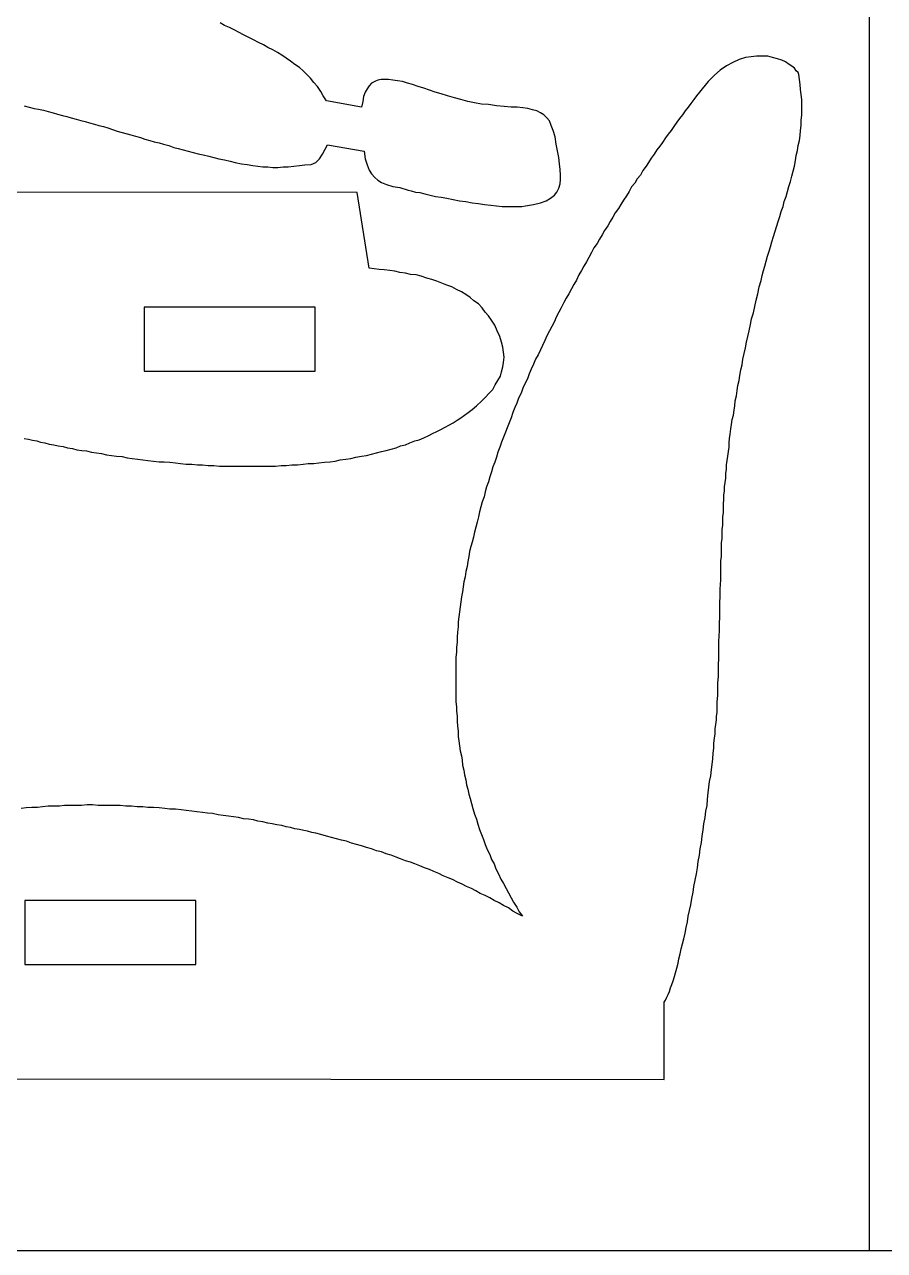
# Model space of a CAD drawing. Extents: x 11 to 591, y 39 to 419.
# Drawn here: x 267.6 to 301.83, y 38.96 to 87.72 of the extents above; entities that cross this region are included whole.
import ezdxf

# ---------------------------------------------------------------- set-up
doc = ezdxf.new("R2010")
doc.units = 0
doc.layers.get('0').update_dxf_attribs({"linetype": 'CONTINUOUS'})

msp = doc.modelspace()

# ---------------------------------------------------------------- linework, layer by layer
at = {"color": 5}
for p, q in [((301.215419, 418.930266), (301.215419, 38.955266)), ((11.215419, 38.955266), (591.140419, 38.955266))]:
    msp.add_line(p, q, dxfattribs=at)
at = {"color": 3}
for p, q in [((275.565419, 87.680266), (275.390419, 87.780266)), ((275.765419, 87.605266), (275.565419, 87.680266)), ((275.940419, 87.505266), (275.765419, 87.605266)), ((276.140419, 87.405266), (275.940419, 87.505266)), ((276.315419, 87.305266), (276.140419, 87.405266)), ((276.715419, 87.105266), (276.315419, 87.305266)), ((276.915419, 87.005266), (276.715419, 87.105266)), ((277.115419, 86.905266), (276.915419, 87.005266)), ((277.290419, 86.805266), (277.115419, 86.905266)), ((277.490419, 86.705266), (277.290419, 86.805266)), ((277.665419, 86.605266), (277.490419, 86.705266)), ((277.840419, 86.505266), (277.665419, 86.605266)), ((278.015419, 86.380266), (277.840419, 86.505266)), ((278.190419, 86.255266), (278.015419, 86.380266)), ((296.040419, 86.330266), (295.790419, 86.205266)), ((296.290419, 86.405266), (296.040419, 86.330266)), ((296.515419, 86.430266), (296.290419, 86.405266)), ((296.740419, 86.455266), (296.515419, 86.430266)), ((296.965419, 86.455266), (296.740419, 86.455266)), ((297.190419, 86.455266), (296.965419, 86.455266)), ((297.365419, 86.405266), (297.190419, 86.455266)), ((297.565419, 86.355266), (297.365419, 86.405266)), ((297.740419, 86.305266), (297.565419, 86.355266)), ((278.365419, 86.130266), (278.190419, 86.255266)), ((278.540419, 86.005266), (278.365419, 86.130266)), ((278.690419, 85.880266), (278.540419, 86.005266)), ((278.840419, 85.730266), (278.690419, 85.880266)), ((295.290419, 85.905266), (295.065419, 85.705266)), ((295.540419, 86.080266), (295.290419, 85.905266)), ((295.790419, 86.205266), (295.540419, 86.080266)), ((297.890419, 86.230266), (297.740419, 86.305266)), ((298.040419, 86.130266), (297.890419, 86.230266)), ((298.140419, 86.055266), (298.040419, 86.130266)), ((298.240419, 85.980266), (298.140419, 86.055266)), ((298.315419, 85.880266), (298.240419, 85.980266)), ((298.390419, 85.805266), (298.315419, 85.880266)), ((278.990419, 85.580266), (278.840419, 85.730266)), ((279.115419, 85.405266), (278.990419, 85.580266)), ((279.265419, 85.255266), (279.115419, 85.405266)), ((281.415419, 85.380266), (281.315419, 85.280266)), ((281.540419, 85.455266), (281.415419, 85.380266)), ((281.665419, 85.505266), (281.540419, 85.455266)), ((281.790419, 85.530266), (281.665419, 85.505266)), ((281.940419, 85.530266), (281.790419, 85.530266)), ((282.090419, 85.530266), (281.940419, 85.530266)), ((282.265419, 85.505266), (282.090419, 85.530266)), ((282.440419, 85.480266), (282.265419, 85.505266)), ((282.640419, 85.455266), (282.440419, 85.480266)), ((282.840419, 85.380266), (282.640419, 85.455266)), ((283.040419, 85.330266), (282.840419, 85.380266)), ((294.815419, 85.455266), (294.565419, 85.155266)), ((295.065419, 85.705266), (294.815419, 85.455266)), ((298.415419, 85.730266), (298.390419, 85.805266)), ((298.440419, 85.530266), (298.415419, 85.730266)), ((298.465419, 85.330266), (298.440419, 85.530266)), ((279.390419, 85.055266), (279.265419, 85.255266)), ((279.490419, 84.880266), (279.390419, 85.055266)), ((279.615419, 84.680266), (279.490419, 84.880266)), ((281.090419, 84.855266), (281.065419, 84.655266)), ((281.165419, 85.030266), (281.090419, 84.855266)), ((281.240419, 85.155266), (281.165419, 85.030266)), ((281.315419, 85.280266), (281.240419, 85.155266)), ((283.265419, 85.255266), (283.040419, 85.330266)), ((283.490419, 85.180266), (283.265419, 85.255266)), ((283.715419, 85.105266), (283.490419, 85.180266)), ((283.940419, 85.030266), (283.715419, 85.105266)), ((284.190419, 84.955266), (283.940419, 85.030266)), ((284.440419, 84.880266), (284.190419, 84.955266)), ((284.715419, 84.805266), (284.440419, 84.880266)), ((294.340419, 84.880266), (294.240419, 84.730266)), ((294.465419, 85.030266), (294.340419, 84.880266)), ((294.565419, 85.155266), (294.465419, 85.030266)), ((298.490419, 85.130266), (298.465419, 85.330266)), ((298.515419, 84.930266), (298.490419, 85.130266)), ((298.540419, 84.730266), (298.515419, 84.930266)), ((267.590419, 84.480266), (267.790419, 84.430266)), ((267.790419, 84.430266), (267.990419, 84.380266)), ((267.990419, 84.380266), (268.165419, 84.355266)), ((281.015419, 84.430266), (279.615419, 84.680266)), ((281.065419, 84.655266), (281.015419, 84.430266)), ((284.965419, 84.730266), (284.715419, 84.805266)), ((285.240419, 84.655266), (284.965419, 84.730266)), ((285.515419, 84.605266), (285.240419, 84.655266)), ((285.790419, 84.555266), (285.515419, 84.605266)), ((286.065419, 84.530266), (285.790419, 84.555266)), ((286.390419, 84.480266), (286.065419, 84.530266)), ((286.690419, 84.455266), (286.390419, 84.480266)), ((286.965419, 84.430266), (286.690419, 84.455266)), ((287.215419, 84.430266), (286.965419, 84.430266)), ((287.440419, 84.405266), (287.215419, 84.430266)), ((287.640419, 84.380266), (287.440419, 84.405266)), ((287.815419, 84.330266), (287.640419, 84.380266)), ((294.015419, 84.430266), (293.890419, 84.280266)), ((294.115419, 84.580266), (294.015419, 84.430266)), ((294.240419, 84.730266), (294.115419, 84.580266)), ((298.540419, 84.530266), (298.540419, 84.730266)), ((298.540419, 84.330266), (298.540419, 84.530266)), ((268.165419, 84.355266), (268.365419, 84.305266)), ((268.365419, 84.305266), (268.540419, 84.255266)), ((268.540419, 84.255266), (268.740419, 84.205266)), ((268.740419, 84.205266), (268.915419, 84.155266)), ((268.915419, 84.155266), (269.115419, 84.105266)), ((269.115419, 84.105266), (269.290419, 84.055266)), ((269.290419, 84.055266), (269.465419, 84.005266)), ((269.465419, 84.005266), (269.665419, 83.955266)), ((269.665419, 83.955266), (269.840419, 83.905266)), ((269.840419, 83.905266), (270.015419, 83.855266)), ((287.990419, 84.280266), (287.815419, 84.330266)), ((288.140419, 84.205266), (287.990419, 84.280266)), ((288.265419, 84.130266), (288.140419, 84.205266)), ((288.390419, 84.005266), (288.265419, 84.130266)), ((288.490419, 83.880266), (288.390419, 84.005266)), ((288.565419, 83.705266), (288.490419, 83.880266)), ((293.665419, 83.980266), (293.565419, 83.830266)), ((293.790419, 84.130266), (293.665419, 83.980266)), ((293.890419, 84.280266), (293.790419, 84.130266)), ((298.515419, 83.905266), (298.540419, 84.130266)), ((298.515419, 83.705266), (298.515419, 83.905266)), ((298.540419, 84.130266), (298.540419, 84.330266)), ((270.015419, 83.855266), (270.190419, 83.805266)), ((270.190419, 83.805266), (270.390419, 83.755266)), ((270.390419, 83.755266), (270.565419, 83.705266)), ((270.565419, 83.705266), (270.740419, 83.655266)), ((270.740419, 83.655266), (270.915419, 83.605266)), ((270.915419, 83.605266), (271.290419, 83.480266)), ((271.290419, 83.480266), (271.840419, 83.330266)), ((288.640419, 83.505266), (288.565419, 83.705266)), ((288.715419, 83.255266), (288.640419, 83.505266)), ((293.340419, 83.505266), (293.215419, 83.355266)), ((293.440419, 83.655266), (293.340419, 83.505266)), ((293.565419, 83.830266), (293.440419, 83.655266)), ((298.465419, 83.305266), (298.490419, 83.505266)), ((298.490419, 83.505266), (298.515419, 83.705266)), ((271.840419, 83.330266), (272.015419, 83.280266)), ((272.015419, 83.280266), (272.215419, 83.230266)), ((272.215419, 83.230266), (272.390419, 83.155266)), ((272.390419, 83.155266), (272.590419, 83.105266)), ((272.590419, 83.105266), (272.765419, 83.055266)), ((272.765419, 83.055266), (272.965419, 83.005266)), ((272.965419, 83.005266), (273.140419, 82.955266)), ((273.140419, 82.955266), (273.340419, 82.905266)), ((273.340419, 82.905266), (273.540419, 82.830266)), ((279.565419, 82.755266), (279.665419, 82.930266)), ((279.665419, 82.930266), (281.115419, 82.680266)), ((288.765419, 82.955266), (288.715419, 83.255266)), ((288.865419, 82.430266), (288.765419, 82.955266)), ((292.990419, 83.030266), (292.890419, 82.880266)), ((293.115419, 83.205266), (292.990419, 83.030266)), ((293.215419, 83.355266), (293.115419, 83.205266)), ((298.365419, 82.705266), (298.390419, 82.905266)), ((298.390419, 82.905266), (298.440419, 83.105266)), ((298.440419, 83.105266), (298.465419, 83.305266)), ((273.540419, 82.830266), (273.715419, 82.780266)), ((273.715419, 82.780266), (273.915419, 82.730266)), ((273.915419, 82.730266), (274.115419, 82.680266)), ((274.115419, 82.680266), (274.315419, 82.630266)), ((274.315419, 82.630266), (274.515419, 82.580266)), ((274.515419, 82.580266), (274.715419, 82.530266)), ((274.715419, 82.530266), (274.940419, 82.480266)), ((274.940419, 82.480266), (275.140419, 82.430266)), ((275.140419, 82.430266), (275.340419, 82.380266)), ((279.340419, 82.380266), (279.465419, 82.555266)), ((279.465419, 82.555266), (279.565419, 82.755266)), ((281.115419, 82.680266), (281.165419, 82.380266)), ((288.890419, 82.180266), (288.865419, 82.430266)), ((292.665419, 82.555266), (292.540419, 82.405266)), ((292.765419, 82.730266), (292.665419, 82.555266)), ((292.890419, 82.880266), (292.765419, 82.730266)), ((298.290419, 82.305266), (298.315419, 82.505266)), ((298.315419, 82.505266), (298.365419, 82.705266)), ((275.340419, 82.380266), (275.565419, 82.330266)), ((275.565419, 82.330266), (275.790419, 82.280266)), ((275.790419, 82.280266), (275.990419, 82.230266)), ((275.990419, 82.230266), (276.240419, 82.180266)), ((276.240419, 82.180266), (276.465419, 82.155266)), ((276.465419, 82.155266), (276.690419, 82.105266)), ((276.690419, 82.105266), (276.890419, 82.080266)), ((276.890419, 82.080266), (277.090419, 82.055266)), ((277.090419, 82.055266), (277.290419, 82.055266)), ((277.290419, 82.055266), (277.490419, 82.030266)), ((277.490419, 82.030266), (277.690419, 82.030266)), ((277.690419, 82.030266), (277.890419, 82.055266)), ((277.890419, 82.055266), (278.090419, 82.055266)), ((278.090419, 82.055266), (278.315419, 82.080266)), ((278.315419, 82.080266), (278.540419, 82.105266)), ((278.540419, 82.105266), (278.765419, 82.130266)), ((278.765419, 82.130266), (279.015419, 82.155266)), ((279.015419, 82.155266), (279.190419, 82.230266)), ((279.190419, 82.230266), (279.340419, 82.380266)), ((281.165419, 82.380266), (281.240419, 82.130266)), ((281.240419, 82.130266), (281.315419, 81.930266)), ((281.315419, 81.930266), (281.415419, 81.780266)), ((288.915419, 81.955266), (288.890419, 82.180266)), ((288.940419, 81.730266), (288.915419, 81.955266)), ((292.340419, 82.080266), (292.215419, 81.905266)), ((292.440419, 82.230266), (292.340419, 82.080266)), ((292.540419, 82.405266), (292.440419, 82.230266)), ((298.190419, 81.880266), (298.240419, 82.080266)), ((298.240419, 82.080266), (298.290419, 82.305266)), ((281.415419, 81.780266), (281.540419, 81.630266)), ((281.540419, 81.630266), (281.665419, 81.530266)), ((281.665419, 81.530266), (281.815419, 81.430266)), ((288.915419, 81.380266), (288.940419, 81.555266)), ((288.940419, 81.555266), (288.940419, 81.730266)), ((291.990419, 81.580266), (291.890419, 81.405266)), ((292.115419, 81.730266), (291.990419, 81.580266)), ((292.215419, 81.905266), (292.115419, 81.730266)), ((298.015419, 81.280266), (298.090419, 81.480266)), ((298.090419, 81.480266), (298.140419, 81.680266)), ((298.140419, 81.680266), (298.190419, 81.880266)), ((280.840419, 81.030266), (253.740419, 81.055266)), ((281.315419, 78.030266), (280.840419, 81.030266)), ((281.815419, 81.430266), (282.015419, 81.355266)), ((282.015419, 81.355266), (282.265419, 81.280266)), ((282.265419, 81.280266), (282.540419, 81.230266)), ((282.540419, 81.230266), (282.865419, 81.130266)), ((282.865419, 81.130266), (282.990419, 81.105266)), ((282.990419, 81.105266), (283.165419, 81.055266)), ((283.165419, 81.055266), (283.340419, 81.030266)), ((283.340419, 81.030266), (283.540419, 80.980266)), ((283.540419, 80.980266), (283.740419, 80.930266)), ((288.690419, 80.930266), (288.790419, 81.055266)), ((288.790419, 81.055266), (288.865419, 81.205266)), ((288.865419, 81.205266), (288.915419, 81.380266)), ((291.665419, 81.080266), (291.565419, 80.905266)), ((291.765419, 81.255266), (291.665419, 81.080266)), ((291.890419, 81.405266), (291.765419, 81.255266)), ((297.915419, 80.880266), (297.965419, 81.080266)), ((297.965419, 81.080266), (298.015419, 81.280266)), ((283.740419, 80.930266), (283.965419, 80.880266)), ((283.965419, 80.880266), (284.190419, 80.855266)), ((284.190419, 80.855266), (284.415419, 80.805266)), ((284.415419, 80.805266), (284.665419, 80.755266)), ((284.665419, 80.755266), (284.915419, 80.705266)), ((284.915419, 80.705266), (285.165419, 80.680266)), ((285.165419, 80.680266), (285.415419, 80.630266)), ((285.415419, 80.630266), (285.665419, 80.605266)), ((285.665419, 80.605266), (285.915419, 80.555266)), ((285.915419, 80.555266), (286.165419, 80.530266)), ((286.165419, 80.530266), (286.390419, 80.505266)), ((286.390419, 80.505266), (286.615419, 80.480266)), ((286.615419, 80.480266), (286.840419, 80.480266)), ((286.840419, 80.480266), (287.040419, 80.480266)), ((287.040419, 80.480266), (287.215419, 80.480266)), ((287.215419, 80.480266), (287.390419, 80.480266)), ((287.390419, 80.480266), (287.540419, 80.505266)), ((287.540419, 80.505266), (287.865419, 80.555266)), ((287.865419, 80.555266), (288.140419, 80.630266)), ((288.140419, 80.630266), (288.365419, 80.705266)), ((288.365419, 80.705266), (288.540419, 80.805266)), ((288.540419, 80.805266), (288.690419, 80.930266)), ((291.340419, 80.555266), (291.240419, 80.405266)), ((291.440419, 80.730266), (291.340419, 80.555266)), ((291.565419, 80.905266), (291.440419, 80.730266)), ((297.715419, 80.280266), (297.790419, 80.480266)), ((297.790419, 80.480266), (297.840419, 80.680266)), ((297.840419, 80.680266), (297.915419, 80.880266)), ((291.015419, 80.055266), (290.915419, 79.880266)), ((291.115419, 80.230266), (291.015419, 80.055266)), ((291.240419, 80.405266), (291.115419, 80.230266)), ((297.590419, 79.880266), (297.665419, 80.080266)), ((297.665419, 80.080266), (297.715419, 80.280266)), ((290.690419, 79.530266), (290.590419, 79.355266)), ((290.815419, 79.705266), (290.690419, 79.530266)), ((290.915419, 79.880266), (290.815419, 79.705266)), ((297.415419, 79.280266), (297.590419, 79.880266)), ((290.390419, 79.005266), (290.265419, 78.830266)), ((290.490419, 79.180266), (290.390419, 79.005266)), ((290.590419, 79.355266), (290.490419, 79.180266)), ((297.290419, 78.880266), (297.340419, 79.080266)), ((297.340419, 79.080266), (297.415419, 79.280266)), ((290.165419, 78.655266), (290.065419, 78.455266)), ((290.265419, 78.830266), (290.165419, 78.655266)), ((297.165419, 78.505266), (297.240419, 78.705266)), ((297.240419, 78.705266), (297.290419, 78.880266)), ((281.515419, 78.005266), (281.315419, 78.030266)), ((289.865419, 78.105266), (289.765419, 77.930266)), ((289.965419, 78.280266), (289.865419, 78.105266)), ((290.065419, 78.455266), (289.965419, 78.280266)), ((297.015419, 77.930266), (297.065419, 78.105266)), ((297.065419, 78.105266), (297.115419, 78.305266)), ((297.115419, 78.305266), (297.165419, 78.505266)), ((281.715419, 77.980266), (281.515419, 78.005266)), ((281.915419, 77.955266), (281.715419, 77.980266)), ((282.140419, 77.930266), (281.915419, 77.955266)), ((282.340419, 77.905266), (282.140419, 77.930266)), ((282.540419, 77.855266), (282.340419, 77.905266)), ((282.765419, 77.830266), (282.540419, 77.855266)), ((282.965419, 77.780266), (282.765419, 77.830266)), ((283.190419, 77.755266), (282.965419, 77.780266)), ((283.390419, 77.705266), (283.190419, 77.755266)), ((283.615419, 77.630266), (283.390419, 77.705266)), ((283.815419, 77.580266), (283.615419, 77.630266)), ((284.015419, 77.505266), (283.815419, 77.580266)), ((289.565419, 77.555266), (289.465419, 77.380266)), ((289.665419, 77.755266), (289.565419, 77.555266)), ((289.765419, 77.930266), (289.665419, 77.755266)), ((296.915419, 77.530266), (296.965419, 77.730266)), ((296.965419, 77.730266), (297.015419, 77.930266)), ((284.215419, 77.430266), (284.015419, 77.505266)), ((284.415419, 77.355266), (284.215419, 77.430266)), ((284.615419, 77.280266), (284.415419, 77.355266)), ((284.790419, 77.180266), (284.615419, 77.280266)), ((284.990419, 77.080266), (284.790419, 77.180266)), ((285.165419, 76.980266), (284.990419, 77.080266)), ((289.365419, 77.205266), (289.265419, 77.005266)), ((289.465419, 77.380266), (289.365419, 77.205266)), ((296.790419, 77.005266), (296.840419, 77.280266)), ((296.840419, 77.280266), (296.915419, 77.530266)), ((285.340419, 76.855266), (285.165419, 76.980266)), ((285.490419, 76.730266), (285.340419, 76.855266)), ((285.665419, 76.605266), (285.490419, 76.730266)), ((285.815419, 76.455266), (285.665419, 76.605266)), ((289.065419, 76.655266), (288.965419, 76.455266)), ((289.165419, 76.830266), (289.065419, 76.655266)), ((289.265419, 77.005266), (289.165419, 76.830266)), ((296.665419, 76.505266), (296.715419, 76.755266)), ((296.715419, 76.755266), (296.790419, 77.005266)), ((285.940419, 76.280266), (285.815419, 76.455266)), ((286.065419, 76.130266), (285.940419, 76.280266)), ((286.190419, 75.955266), (286.065419, 76.130266)), ((288.765419, 76.080266), (288.690419, 75.905266)), ((288.865419, 76.280266), (288.765419, 76.080266)), ((288.965419, 76.455266), (288.865419, 76.280266)), ((296.540419, 76.005266), (296.615419, 76.255266)), ((296.615419, 76.255266), (296.665419, 76.505266)), ((286.315419, 75.755266), (286.190419, 75.955266)), ((286.415419, 75.530266), (286.315419, 75.755266)), ((288.590419, 75.705266), (288.490419, 75.530266)), ((288.690419, 75.905266), (288.590419, 75.705266)), ((296.440419, 75.530266), (296.490419, 75.780266)), ((296.490419, 75.780266), (296.540419, 76.005266)), ((286.515419, 75.305266), (286.415419, 75.530266)), ((286.590419, 75.080266), (286.515419, 75.305266)), ((288.315419, 75.155266), (288.215419, 74.955266)), ((288.390419, 75.330266), (288.315419, 75.155266)), ((288.490419, 75.530266), (288.390419, 75.330266)), ((296.340419, 75.080266), (296.390419, 75.305266)), ((296.390419, 75.305266), (296.440419, 75.530266)), ((286.640419, 74.880266), (286.590419, 75.080266)), ((286.665419, 74.680266), (286.640419, 74.880266)), ((286.690419, 74.480266), (286.665419, 74.680266)), ((288.140419, 74.780266), (288.040419, 74.580266)), ((288.215419, 74.955266), (288.140419, 74.780266)), ((296.190419, 74.405266), (296.240419, 74.630266)), ((296.240419, 74.630266), (296.290419, 74.855266)), ((296.290419, 74.855266), (296.340419, 75.080266)), ((286.640419, 74.105266), (286.665419, 74.280266)), ((286.665419, 74.280266), (286.690419, 74.480266)), ((287.865419, 74.205266), (287.765419, 74.005266)), ((287.940419, 74.405266), (287.865419, 74.205266)), ((288.040419, 74.580266), (287.940419, 74.405266)), ((296.115419, 73.980266), (296.165419, 74.180266)), ((296.165419, 74.180266), (296.190419, 74.405266)), ((286.440419, 73.555266), (286.540419, 73.730266)), ((286.540419, 73.730266), (286.590419, 73.905266)), ((286.590419, 73.905266), (286.640419, 74.105266)), ((287.690419, 73.830266), (287.615419, 73.630266)), ((287.765419, 74.005266), (287.690419, 73.830266)), ((296.040419, 73.555266), (296.065419, 73.755266)), ((296.065419, 73.755266), (296.115419, 73.980266)), ((286.090419, 73.055266), (286.240419, 73.205266)), ((286.240419, 73.205266), (286.340419, 73.380266)), ((286.340419, 73.380266), (286.440419, 73.555266)), ((287.440419, 73.255266), (287.365419, 73.055266)), ((287.515419, 73.430266), (287.440419, 73.255266)), ((287.615419, 73.630266), (287.515419, 73.430266)), ((295.940419, 72.955266), (295.965419, 73.155266)), ((295.965419, 73.155266), (295.990419, 73.355266)), ((295.990419, 73.355266), (296.040419, 73.555266)), ((285.590419, 72.555266), (285.790419, 72.730266)), ((285.790419, 72.730266), (285.940419, 72.880266)), ((285.940419, 72.880266), (286.090419, 73.055266)), ((287.265419, 72.855266), (287.190419, 72.655266)), ((287.365419, 73.055266), (287.265419, 72.855266)), ((295.865419, 72.555266), (295.890419, 72.755266)), ((295.890419, 72.755266), (295.940419, 72.955266)), ((284.965419, 72.080266), (285.115419, 72.180266)), ((285.115419, 72.180266), (285.265419, 72.280266)), ((285.265419, 72.280266), (285.415419, 72.405266)), ((285.415419, 72.405266), (285.590419, 72.555266)), ((287.040419, 72.280266), (286.965419, 72.080266)), ((287.115419, 72.480266), (287.040419, 72.280266)), ((287.190419, 72.655266), (287.115419, 72.480266)), ((295.765419, 72.005266), (295.815419, 72.180266)), ((295.815419, 72.180266), (295.840419, 72.380266)), ((295.840419, 72.380266), (295.865419, 72.555266)), ((284.165419, 71.605266), (284.340419, 71.705266)), ((284.340419, 71.705266), (284.490419, 71.780266)), ((284.490419, 71.780266), (284.665419, 71.880266)), ((284.665419, 71.880266), (284.815419, 71.980266)), ((284.815419, 71.980266), (284.965419, 72.080266)), ((286.890419, 71.880266), (286.815419, 71.680266)), ((286.965419, 72.080266), (286.890419, 71.880266)), ((295.715419, 71.630266), (295.740419, 71.805266)), ((295.740419, 71.805266), (295.765419, 72.005266)), ((267.590419, 71.255266), (267.765419, 71.230266)), ((267.765419, 71.230266), (267.915419, 71.180266)), ((283.140419, 71.155266), (283.315419, 71.205266)), ((283.315419, 71.205266), (283.490419, 71.280266)), ((283.490419, 71.280266), (283.665419, 71.355266)), ((283.665419, 71.355266), (283.840419, 71.455266)), ((283.840419, 71.455266), (284.015419, 71.530266)), ((284.015419, 71.530266), (284.165419, 71.605266)), ((286.665419, 71.305266), (286.590419, 71.105266)), ((286.740419, 71.505266), (286.665419, 71.305266)), ((286.815419, 71.680266), (286.740419, 71.505266)), ((295.640419, 71.080266), (295.665419, 71.255266)), ((295.665419, 71.255266), (295.690419, 71.430266)), ((295.690419, 71.430266), (295.715419, 71.630266)), ((267.915419, 71.180266), (268.090419, 71.155266)), ((268.090419, 71.155266), (268.240419, 71.105266)), ((268.240419, 71.105266), (268.415419, 71.080266)), ((268.415419, 71.080266), (268.590419, 71.030266)), ((268.590419, 71.030266), (268.765419, 71.005266)), ((268.765419, 71.005266), (268.940419, 70.955266)), ((268.940419, 70.955266), (269.140419, 70.930266)), ((269.140419, 70.930266), (269.315419, 70.880266)), ((269.315419, 70.880266), (269.515419, 70.855266)), ((269.515419, 70.855266), (269.690419, 70.805266)), ((269.690419, 70.805266), (269.890419, 70.780266)), ((269.890419, 70.780266), (270.065419, 70.755266)), ((270.065419, 70.755266), (270.265419, 70.705266)), ((281.615419, 70.680266), (281.815419, 70.730266)), ((281.815419, 70.730266), (281.990419, 70.780266)), ((281.990419, 70.780266), (282.190419, 70.830266)), ((282.190419, 70.830266), (282.390419, 70.880266)), ((282.390419, 70.880266), (282.565419, 70.955266)), ((282.565419, 70.955266), (282.765419, 71.005266)), ((282.765419, 71.005266), (282.940419, 71.080266)), ((282.940419, 71.080266), (283.140419, 71.155266)), ((286.515419, 70.905266), (286.440419, 70.705266)), ((286.590419, 71.105266), (286.515419, 70.905266)), ((295.590419, 70.555266), (295.615419, 70.730266)), ((295.615419, 70.730266), (295.640419, 70.905266)), ((295.640419, 70.905266), (295.640419, 71.080266)), ((270.265419, 70.705266), (270.465419, 70.680266)), ((270.465419, 70.680266), (270.665419, 70.655266)), ((270.665419, 70.655266), (270.865419, 70.605266)), ((270.865419, 70.605266), (271.065419, 70.580266)), ((271.065419, 70.580266), (271.265419, 70.555266)), ((271.265419, 70.555266), (271.490419, 70.530266)), ((271.490419, 70.530266), (271.690419, 70.480266)), ((271.690419, 70.480266), (271.890419, 70.455266)), ((271.890419, 70.455266), (272.115419, 70.430266)), ((272.115419, 70.430266), (272.315419, 70.405266)), ((272.315419, 70.405266), (272.515419, 70.380266)), ((272.515419, 70.380266), (272.740419, 70.355266)), ((272.740419, 70.355266), (272.965419, 70.330266)), ((272.965419, 70.330266), (273.165419, 70.330266)), ((273.165419, 70.330266), (273.390419, 70.305266)), ((273.390419, 70.305266), (273.615419, 70.280266)), ((273.615419, 70.280266), (273.815419, 70.255266)), ((273.815419, 70.255266), (274.040419, 70.230266)), ((274.040419, 70.230266), (274.265419, 70.230266)), ((274.265419, 70.230266), (274.490419, 70.205266)), ((278.465419, 70.205266), (278.690419, 70.230266)), ((278.690419, 70.230266), (278.890419, 70.255266)), ((278.890419, 70.255266), (279.115419, 70.255266)), ((279.115419, 70.255266), (279.315419, 70.280266)), ((279.315419, 70.280266), (279.540419, 70.305266)), ((279.540419, 70.305266), (279.765419, 70.330266)), ((279.765419, 70.330266), (279.965419, 70.355266)), ((279.965419, 70.355266), (280.165419, 70.405266)), ((280.165419, 70.405266), (280.390419, 70.430266)), ((280.390419, 70.430266), (280.590419, 70.455266)), ((280.590419, 70.455266), (280.790419, 70.505266)), ((280.790419, 70.505266), (281.015419, 70.555266)), ((281.015419, 70.555266), (281.215419, 70.580266)), ((281.215419, 70.580266), (281.415419, 70.630266)), ((281.415419, 70.630266), (281.615419, 70.680266)), ((286.315419, 70.305266), (286.240419, 70.130266)), ((286.390419, 70.505266), (286.315419, 70.305266)), ((286.440419, 70.705266), (286.390419, 70.505266)), ((295.540419, 70.205266), (295.565419, 70.380266)), ((295.565419, 70.380266), (295.590419, 70.555266)), ((274.490419, 70.205266), (274.690419, 70.205266)), ((274.690419, 70.205266), (274.915419, 70.180266)), ((274.915419, 70.180266), (275.140419, 70.180266)), ((275.140419, 70.180266), (275.365419, 70.155266)), ((275.365419, 70.155266), (275.590419, 70.155266)), ((275.590419, 70.155266), (275.815419, 70.155266)), ((275.815419, 70.155266), (276.040419, 70.155266)), ((276.040419, 70.155266), (276.265419, 70.155266)), ((276.265419, 70.155266), (276.465419, 70.155266)), ((276.465419, 70.155266), (276.690419, 70.155266)), ((276.690419, 70.155266), (276.915419, 70.155266)), ((276.915419, 70.155266), (277.140419, 70.155266)), ((277.140419, 70.155266), (277.365419, 70.155266)), ((277.365419, 70.155266), (277.590419, 70.155266)), ((277.590419, 70.155266), (277.815419, 70.180266)), ((277.815419, 70.180266), (278.015419, 70.180266)), ((278.015419, 70.180266), (278.240419, 70.205266)), ((278.240419, 70.205266), (278.465419, 70.205266)), ((286.190419, 69.930266), (286.115419, 69.730266)), ((286.240419, 70.130266), (286.190419, 69.930266)), ((295.515419, 69.855266), (295.540419, 70.030266)), ((295.515419, 69.680266), (295.515419, 69.855266)), ((295.540419, 70.030266), (295.540419, 70.205266)), ((285.990419, 69.330266), (285.940419, 69.130266)), ((286.065419, 69.530266), (285.990419, 69.330266)), ((286.115419, 69.730266), (286.065419, 69.530266)), ((295.465419, 69.330266), (295.490419, 69.505266)), ((295.465419, 69.155266), (295.465419, 69.330266)), ((295.490419, 69.505266), (295.515419, 69.680266)), ((285.890419, 68.930266), (285.815419, 68.730266)), ((285.940419, 69.130266), (285.890419, 68.930266)), ((295.415419, 68.655266), (295.440419, 68.830266)), ((295.440419, 69.005266), (295.465419, 69.155266)), ((295.440419, 68.830266), (295.440419, 69.005266)), ((285.715419, 68.330266), (285.665419, 68.130266)), ((285.765419, 68.530266), (285.715419, 68.330266)), ((285.815419, 68.730266), (285.765419, 68.530266)), ((295.390419, 68.130266), (295.415419, 68.305266)), ((295.415419, 68.480266), (295.415419, 68.655266)), ((295.415419, 68.305266), (295.415419, 68.480266)), ((285.615419, 67.930266), (285.565419, 67.730266)), ((285.665419, 68.130266), (285.615419, 67.930266)), ((295.365419, 67.630266), (295.390419, 67.805266)), ((295.390419, 67.980266), (295.390419, 68.130266)), ((295.390419, 67.805266), (295.390419, 67.980266)), ((285.465419, 67.330266), (285.415419, 67.130266)), ((285.515419, 67.530266), (285.465419, 67.330266)), ((285.565419, 67.730266), (285.515419, 67.530266)), ((295.365419, 67.455266), (295.365419, 67.630266)), ((295.365419, 67.280266), (295.365419, 67.455266)), ((285.365419, 66.955266), (285.315419, 66.755266)), ((285.415419, 67.130266), (285.365419, 66.955266)), ((295.340419, 67.105266), (295.365419, 67.280266)), ((295.340419, 66.930266), (295.340419, 67.105266)), ((295.340419, 66.730266), (295.340419, 66.930266)), ((285.240419, 66.355266), (285.215419, 66.155266)), ((285.290419, 66.555266), (285.240419, 66.355266)), ((285.315419, 66.755266), (285.290419, 66.555266)), ((295.315419, 66.380266), (295.340419, 66.555266)), ((295.315419, 66.205266), (295.315419, 66.380266)), ((295.340419, 66.555266), (295.340419, 66.730266)), ((285.165419, 65.955266), (285.140419, 65.755266)), ((285.215419, 66.155266), (285.165419, 65.955266)), ((295.315419, 66.005266), (295.315419, 66.205266)), ((295.315419, 65.630266), (295.315419, 66.005266)), ((285.065419, 65.355266), (285.040419, 65.155266)), ((285.090419, 65.555266), (285.065419, 65.355266)), ((285.140419, 65.755266), (285.090419, 65.555266)), ((295.290419, 65.255266), (295.315419, 65.630266)), ((284.990419, 64.955266), (284.965419, 64.755266)), ((285.040419, 65.155266), (284.990419, 64.955266)), ((295.265419, 63.605266), (295.290419, 65.255266)), ((284.940419, 64.555266), (284.915419, 64.355266)), ((284.965419, 64.755266), (284.940419, 64.555266)), ((284.890419, 64.155266), (284.865419, 63.955266)), ((284.865419, 63.955266), (284.865419, 63.755266)), ((284.915419, 64.355266), (284.890419, 64.155266)), ((284.840419, 63.555266), (284.815419, 63.355266)), ((284.865419, 63.755266), (284.840419, 63.555266)), ((295.240419, 63.180266), (295.265419, 63.605266)), ((284.815419, 63.155266), (284.790419, 62.955266)), ((284.790419, 62.955266), (284.790419, 62.755266)), ((284.815419, 63.355266), (284.815419, 63.155266)), ((295.240419, 62.730266), (295.240419, 63.180266)), ((284.790419, 62.755266), (284.765419, 62.555266)), ((284.765419, 62.555266), (284.765419, 62.355266)), ((295.215419, 62.255266), (295.240419, 62.505266)), ((295.240419, 62.505266), (295.240419, 62.730266)), ((284.765419, 62.355266), (284.765419, 62.155266)), ((284.765419, 62.155266), (284.765419, 61.955266)), ((284.765419, 61.955266), (284.765419, 61.780266)), ((295.215419, 62.030266), (295.215419, 62.255266)), ((295.215419, 61.780266), (295.215419, 62.030266)), ((284.765419, 61.780266), (284.765419, 61.580266)), ((284.765419, 61.580266), (284.765419, 61.380266)), ((295.190419, 61.530266), (295.215419, 61.780266)), ((295.190419, 61.280266), (295.190419, 61.530266)), ((284.765419, 61.380266), (284.765419, 61.180266)), ((284.765419, 61.180266), (284.765419, 60.980266)), ((284.765419, 60.980266), (284.765419, 60.780266)), ((295.165419, 60.780266), (295.190419, 61.030266)), ((295.190419, 61.030266), (295.190419, 61.280266)), ((284.765419, 60.780266), (284.790419, 60.580266)), ((284.790419, 60.580266), (284.790419, 60.405266)), ((295.165419, 60.655266), (295.165419, 60.780266)), ((295.165419, 60.505266), (295.165419, 60.655266)), ((295.165419, 60.355266), (295.165419, 60.505266)), ((284.790419, 60.405266), (284.815419, 60.205266)), ((284.815419, 60.205266), (284.815419, 60.005266)), ((284.815419, 60.005266), (284.840419, 59.805266)), ((295.115419, 59.880266), (295.140419, 60.055266)), ((295.140419, 60.205266), (295.165419, 60.355266)), ((295.140419, 60.055266), (295.140419, 60.205266)), ((284.840419, 59.805266), (284.865419, 59.605266)), ((284.865419, 59.605266), (284.865419, 59.405266)), ((295.065419, 59.330266), (295.090419, 59.505266)), ((295.090419, 59.705266), (295.115419, 59.880266)), ((295.090419, 59.505266), (295.090419, 59.705266)), ((284.865419, 59.405266), (284.890419, 59.230266)), ((284.890419, 59.230266), (284.915419, 59.030266)), ((284.915419, 59.030266), (284.940419, 58.830266)), ((295.040419, 59.130266), (295.065419, 59.330266)), ((295.040419, 58.930266), (295.040419, 59.130266)), ((284.940419, 58.830266), (284.990419, 58.630266)), ((284.990419, 58.630266), (285.015419, 58.455266)), ((294.990419, 58.505266), (295.015419, 58.730266)), ((295.015419, 58.730266), (295.040419, 58.930266)), ((285.015419, 58.455266), (285.040419, 58.255266)), ((285.040419, 58.255266), (285.090419, 58.055266)), ((285.090419, 58.055266), (285.115419, 57.880266)), ((294.915419, 57.830266), (294.940419, 58.080266)), ((294.940419, 58.080266), (294.965419, 58.280266)), ((294.965419, 58.280266), (294.990419, 58.505266)), ((285.115419, 57.880266), (285.165419, 57.680266)), ((285.165419, 57.680266), (285.190419, 57.480266)), ((294.840419, 57.380266), (294.865419, 57.605266)), ((294.865419, 57.605266), (294.915419, 57.830266)), ((285.190419, 57.480266), (285.240419, 57.305266)), ((285.240419, 57.305266), (285.290419, 57.105266)), ((285.290419, 57.105266), (285.340419, 56.930266)), ((294.790419, 56.905266), (294.815419, 57.155266)), ((294.815419, 57.155266), (294.840419, 57.380266)), ((267.890419, 56.580266), (267.665419, 56.555266)), ((268.115419, 56.580266), (267.890419, 56.580266)), ((268.315419, 56.605266), (268.115419, 56.580266)), ((268.540419, 56.630266), (268.315419, 56.605266)), ((268.765419, 56.630266), (268.540419, 56.630266)), ((268.990419, 56.630266), (268.765419, 56.630266)), ((269.190419, 56.655266), (268.990419, 56.630266)), ((269.415419, 56.655266), (269.190419, 56.655266)), ((269.640419, 56.655266), (269.415419, 56.655266)), ((269.865419, 56.655266), (269.640419, 56.655266)), ((270.090419, 56.680266), (269.865419, 56.655266)), ((270.315419, 56.680266), (270.090419, 56.680266)), ((270.540419, 56.655266), (270.315419, 56.680266)), ((270.765419, 56.655266), (270.540419, 56.655266)), ((270.965419, 56.655266), (270.765419, 56.655266)), ((271.190419, 56.655266), (270.965419, 56.655266)), ((271.415419, 56.655266), (271.190419, 56.655266)), ((271.640419, 56.630266), (271.415419, 56.655266)), ((271.865419, 56.630266), (271.640419, 56.630266)), ((272.090419, 56.605266), (271.865419, 56.630266)), ((272.315419, 56.605266), (272.090419, 56.605266)), ((272.515419, 56.580266), (272.315419, 56.605266)), ((272.740419, 56.580266), (272.515419, 56.580266)), ((272.965419, 56.555266), (272.740419, 56.580266)), ((285.340419, 56.930266), (285.390419, 56.730266)), ((285.390419, 56.730266), (285.440419, 56.530266)), ((294.715419, 56.430266), (294.765419, 56.655266)), ((294.765419, 56.655266), (294.790419, 56.905266)), ((267.665419, 56.555266), (267.465419, 56.530266)), ((273.190419, 56.530266), (272.965419, 56.555266)), ((273.390419, 56.505266), (273.190419, 56.530266)), ((273.615419, 56.505266), (273.390419, 56.505266)), ((273.840419, 56.480266), (273.615419, 56.505266)), ((274.040419, 56.455266), (273.840419, 56.480266)), ((274.265419, 56.430266), (274.040419, 56.455266)), ((274.465419, 56.405266), (274.265419, 56.430266)), ((274.690419, 56.380266), (274.465419, 56.405266)), ((274.890419, 56.355266), (274.690419, 56.380266)), ((275.090419, 56.330266), (274.890419, 56.355266)), ((275.315419, 56.280266), (275.090419, 56.330266)), ((275.515419, 56.255266), (275.315419, 56.280266)), ((275.715419, 56.230266), (275.515419, 56.255266)), ((275.915419, 56.205266), (275.715419, 56.230266)), ((276.115419, 56.180266), (275.915419, 56.205266)), ((276.315419, 56.130266), (276.115419, 56.180266)), ((276.515419, 56.105266), (276.315419, 56.130266)), ((276.715419, 56.080266), (276.515419, 56.105266)), ((276.890419, 56.030266), (276.715419, 56.080266)), ((285.440419, 56.530266), (285.515419, 56.305266)), ((285.515419, 56.305266), (285.590419, 56.105266)), ((285.590419, 56.105266), (285.640419, 55.905266)), ((294.640419, 55.930266), (294.690419, 56.180266)), ((294.690419, 56.180266), (294.715419, 56.430266)), ((277.090419, 56.005266), (276.890419, 56.030266)), ((277.290419, 55.955266), (277.090419, 56.005266)), ((277.465419, 55.930266), (277.290419, 55.955266)), ((277.640419, 55.880266), (277.465419, 55.930266)), ((277.840419, 55.855266), (277.640419, 55.880266)), ((278.015419, 55.805266), (277.840419, 55.855266)), ((278.190419, 55.780266), (278.015419, 55.805266)), ((278.365419, 55.730266), (278.190419, 55.780266)), ((278.540419, 55.705266), (278.365419, 55.730266)), ((278.715419, 55.655266), (278.540419, 55.705266)), ((278.865419, 55.630266), (278.715419, 55.655266)), ((279.040419, 55.580266), (278.865419, 55.630266)), ((285.640419, 55.905266), (285.715419, 55.705266)), ((285.715419, 55.705266), (285.790419, 55.505266)), ((294.565419, 55.430266), (294.615419, 55.680266)), ((294.615419, 55.680266), (294.640419, 55.930266)), ((279.190419, 55.555266), (279.040419, 55.580266)), ((279.390419, 55.505266), (279.190419, 55.555266)), ((279.615419, 55.430266), (279.390419, 55.505266)), ((279.815419, 55.380266), (279.615419, 55.430266)), ((280.015419, 55.330266), (279.815419, 55.380266)), ((280.215419, 55.280266), (280.015419, 55.330266)), ((280.415419, 55.230266), (280.215419, 55.280266)), ((280.615419, 55.155266), (280.415419, 55.230266)), ((280.815419, 55.105266), (280.615419, 55.155266)), ((281.015419, 55.055266), (280.815419, 55.105266)), ((285.790419, 55.505266), (285.865419, 55.305266)), ((285.865419, 55.305266), (285.940419, 55.105266)), ((285.940419, 55.105266), (286.015419, 54.905266)), ((294.490419, 54.930266), (294.540419, 55.180266)), ((294.540419, 55.180266), (294.565419, 55.430266)), ((281.215419, 54.980266), (281.015419, 55.055266)), ((281.415419, 54.930266), (281.215419, 54.980266)), ((281.615419, 54.855266), (281.415419, 54.930266)), ((281.815419, 54.805266), (281.615419, 54.855266)), ((281.990419, 54.730266), (281.815419, 54.805266)), ((282.190419, 54.680266), (281.990419, 54.730266)), ((282.390419, 54.605266), (282.190419, 54.680266)), ((286.015419, 54.905266), (286.115419, 54.705266)), ((286.115419, 54.705266), (286.190419, 54.505266)), ((294.415419, 54.430266), (294.465419, 54.680266)), ((294.465419, 54.680266), (294.490419, 54.930266)), ((282.565419, 54.530266), (282.390419, 54.605266)), ((282.765419, 54.455266), (282.565419, 54.530266)), ((282.965419, 54.405266), (282.765419, 54.455266)), ((283.140419, 54.330266), (282.965419, 54.405266)), ((283.340419, 54.255266), (283.140419, 54.330266)), ((283.515419, 54.180266), (283.340419, 54.255266)), ((283.715419, 54.105266), (283.515419, 54.180266)), ((286.190419, 54.505266), (286.290419, 54.330266)), ((286.290419, 54.330266), (286.365419, 54.130266)), ((286.365419, 54.130266), (286.465419, 53.930266)), ((294.340419, 53.930266), (294.390419, 54.180266)), ((294.390419, 54.180266), (294.415419, 54.430266)), ((283.890419, 54.030266), (283.715419, 54.105266)), ((284.090419, 53.955266), (283.890419, 54.030266)), ((284.265419, 53.855266), (284.090419, 53.955266)), ((284.465419, 53.780266), (284.265419, 53.855266)), ((284.640419, 53.705266), (284.465419, 53.780266)), ((284.840419, 53.605266), (284.640419, 53.705266)), ((286.465419, 53.930266), (286.565419, 53.730266)), ((286.565419, 53.730266), (286.665419, 53.555266)), ((294.240419, 53.430266), (294.290419, 53.680266)), ((294.290419, 53.680266), (294.340419, 53.930266)), ((285.015419, 53.530266), (284.840419, 53.605266)), ((285.190419, 53.430266), (285.015419, 53.530266)), ((285.390419, 53.355266), (285.190419, 53.430266)), ((285.565419, 53.255266), (285.390419, 53.355266)), ((285.740419, 53.155266), (285.565419, 53.255266)), ((285.940419, 53.080266), (285.740419, 53.155266)), ((286.665419, 53.555266), (286.765419, 53.355266)), ((286.765419, 53.355266), (286.865419, 53.180266)), ((286.865419, 53.180266), (286.965419, 52.980266)), ((294.165419, 52.955266), (294.215419, 53.205266)), ((294.215419, 53.205266), (294.240419, 53.430266)), ((286.115419, 52.980266), (285.940419, 53.080266)), ((286.290419, 52.880266), (286.115419, 52.980266)), ((286.490419, 52.780266), (286.290419, 52.880266)), ((286.665419, 52.680266), (286.490419, 52.780266)), ((286.865419, 52.580266), (286.665419, 52.680266)), ((286.965419, 52.980266), (287.065419, 52.805266)), ((287.065419, 52.805266), (287.190419, 52.605266)), ((294.065419, 52.480266), (294.115419, 52.705266)), ((294.115419, 52.705266), (294.165419, 52.955266)), ((287.040419, 52.455266), (286.865419, 52.580266)), ((287.215419, 52.355266), (287.040419, 52.455266)), ((287.190419, 52.605266), (287.290419, 52.430266)), ((287.415419, 52.255266), (287.215419, 52.355266)), ((287.290419, 52.430266), (287.415419, 52.255266)), ((293.990419, 52.030266), (294.015419, 52.255266)), ((294.015419, 52.255266), (294.065419, 52.480266)), ((293.890419, 51.580266), (293.940419, 51.805266)), ((293.940419, 51.805266), (293.990419, 52.030266)), ((293.790419, 51.155266), (293.840419, 51.355266)), ((293.840419, 51.355266), (293.890419, 51.580266)), ((293.640419, 50.555266), (293.690419, 50.755266)), ((293.690419, 50.755266), (293.740419, 50.955266)), ((293.740419, 50.955266), (293.790419, 51.155266)), ((293.565419, 50.180266), (293.615419, 50.380266)), ((293.615419, 50.380266), (293.640419, 50.555266)), ((293.415419, 49.680266), (293.465419, 49.855266)), ((293.465419, 49.855266), (293.515419, 50.005266)), ((293.515419, 50.005266), (293.565419, 50.180266)), ((293.215419, 49.130266), (293.265419, 49.255266)), ((293.265419, 49.255266), (293.315419, 49.405266)), ((293.315419, 49.405266), (293.365419, 49.530266)), ((293.365419, 49.530266), (293.415419, 49.680266)), ((293.065419, 48.830266), (293.115419, 48.905266)), ((293.065419, 45.755266), (293.065419, 48.830266)), ((293.115419, 48.905266), (293.165419, 49.030266)), ((293.165419, 49.030266), (293.215419, 49.130266)), ((265.940419, 45.780266), (293.065419, 45.755266))]:
    msp.add_line(p, q, dxfattribs=at)
at = {"color": 7}
for p, q in [((279.165419, 76.480266), (272.365419, 76.480266)), ((272.365419, 76.480266), (272.365419, 73.930266)), ((279.165419, 73.930266), (279.165419, 76.480266)), ((272.365419, 73.930266), (279.165419, 73.930266)), ((274.415419, 52.880266), (267.615419, 52.880266)), ((267.615419, 52.880266), (267.615419, 50.330266)), ((274.415419, 50.330266), (274.415419, 52.880266)), ((267.615419, 50.330266), (274.415419, 50.330266))]:
    msp.add_line(p, q, dxfattribs=at)

doc.saveas('drawing.dxf')
